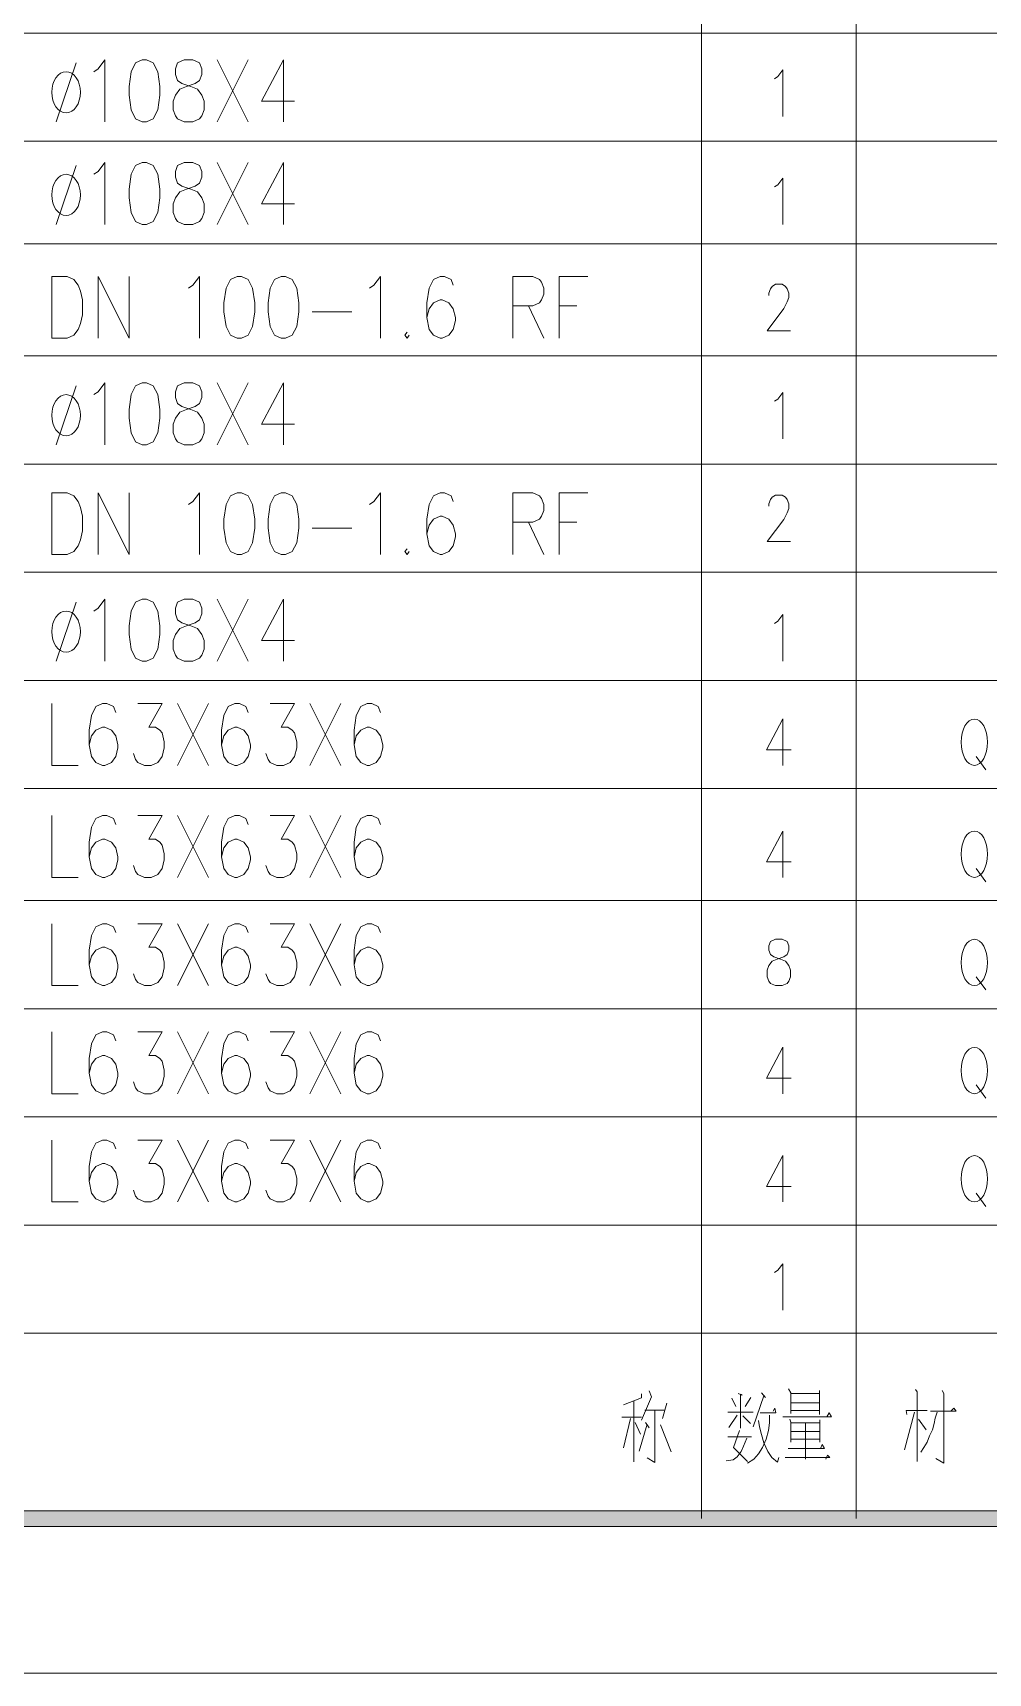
# Model space of a CAD drawing. Header units: millimetres. Extents: x 0 to 829, y 0 to 586.
# Drawn here: x 648.4 to 709.4, y 0 to 104.7 of the extents above; entities that cross this region are included whole.
import ezdxf

# ---------------------------------------------------------------- set-up
doc = ezdxf.new("R2010")
doc.units = ezdxf.units.MM

msp = doc.modelspace()

# ---------------------------------------------------------------- hatches: boundary and pattern name
h = msp.add_hatch(color=0)
h.dxf.hatch_style = 2
h.paths.add_polyline_path([(24.154694, 9.36625), (25.142472, 10.3505), (818.80075, 10.3505), (819.788528, 9.36625)])

# ---------------------------------------------------------------- linework, layer by layer
at = {"color": 0, "lineweight": 0}
for points in [[(0, 0), (0, 585.632278), (829.154778, 585.632278), (829.154778, 0)], [(655.379972, 102.929972), (654.956639, 102.743), (654.674417, 102.178556), (654.536833, 101.240167), (654.536833, 100.67925), (654.674417, 99.737333), (654.956639, 99.176417), (655.379972, 98.985917), (655.662194, 98.985917), (656.085528, 99.176417), (656.36775, 99.737333), (656.505333, 100.67925), (656.505333, 101.240167), (656.36775, 102.178556), (656.085528, 102.743), (655.662194, 102.929972)], [(658.057556, 102.929972), (657.634222, 102.743), (657.493111, 102.369056), (657.493111, 101.991583), (657.634222, 101.617639), (657.916444, 101.427139), (658.477361, 101.240167), (658.900694, 101.053194), (659.182917, 100.67925), (659.324028, 100.301778), (659.324028, 99.737333), (659.182917, 99.363389), (659.041806, 99.176417), (658.618472, 98.985917), (658.057556, 98.985917), (657.634222, 99.176417), (657.493111, 99.363389), (657.352, 99.737333), (657.352, 100.301778), (657.493111, 100.67925), (657.775333, 101.053194), (658.198667, 101.240167), (658.759583, 101.427139), (659.041806, 101.617639), (659.182917, 101.991583), (659.182917, 102.369056), (659.041806, 102.743), (658.618472, 102.929972)], [(655.379972, 96.382417), (654.956639, 96.195444), (654.674417, 95.631), (654.536833, 94.692611), (654.536833, 94.128167), (654.674417, 93.189778), (654.956639, 92.625333), (655.379972, 92.438361), (655.662194, 92.438361), (656.085528, 92.625333), (656.36775, 93.189778), (656.505333, 94.128167), (656.505333, 94.692611), (656.36775, 95.631), (656.085528, 96.195444), (655.662194, 96.382417)], [(658.057556, 96.382417), (657.634222, 96.195444), (657.493111, 95.817972), (657.493111, 95.444028), (657.634222, 95.066556), (657.916444, 94.879583), (658.477361, 94.692611), (658.900694, 94.505639), (659.182917, 94.128167), (659.324028, 93.754222), (659.324028, 93.189778), (659.182917, 92.815833), (659.041806, 92.625333), (658.618472, 92.438361), (658.057556, 92.438361), (657.634222, 92.625333), (657.493111, 92.815833), (657.352, 93.189778), (657.352, 93.754222), (657.493111, 94.128167), (657.775333, 94.505639), (658.198667, 94.692611), (658.759583, 94.879583), (659.041806, 95.066556), (659.182917, 95.444028), (659.182917, 95.817972), (659.041806, 96.195444), (658.618472, 96.382417)], [(649.605, 85.174667), (649.605, 89.115194), (650.592778, 89.115194), (651.012583, 88.928222), (651.294806, 88.554278), (651.435917, 88.176806), (651.577028, 87.615889), (651.577028, 86.673972), (651.435917, 86.113056), (651.294806, 85.735583), (651.012583, 85.361639), (650.592778, 85.174667)], [(661.437167, 89.115194), (661.013833, 88.928222), (660.731611, 88.363778), (660.5905, 87.425389), (660.5905, 86.864472), (660.731611, 85.922556), (661.013833, 85.361639), (661.437167, 85.174667), (661.719389, 85.174667), (662.139194, 85.361639), (662.421417, 85.922556), (662.562528, 86.864472), (662.562528, 87.425389), (662.421417, 88.363778), (662.139194, 88.928222), (661.719389, 89.115194)], [(664.252333, 89.115194), (663.832528, 88.928222), (663.550306, 88.363778), (663.409194, 87.425389), (663.409194, 86.864472), (663.550306, 85.922556), (663.832528, 85.361639), (664.252333, 85.174667), (664.534556, 85.174667), (664.957889, 85.361639), (665.240111, 85.922556), (665.381222, 86.864472), (665.381222, 87.425389), (665.240111, 88.363778), (664.957889, 88.928222), (664.534556, 89.115194)], [(655.379972, 82.324222), (654.956639, 82.13725), (654.674417, 81.572806), (654.536833, 80.634417), (654.536833, 80.069972), (654.674417, 79.131583), (654.956639, 78.567139), (655.379972, 78.380167), (655.662194, 78.380167), (656.085528, 78.567139), (656.36775, 79.131583), (656.505333, 80.069972), (656.505333, 80.634417), (656.36775, 81.572806), (656.085528, 82.13725), (655.662194, 82.324222)], [(658.057556, 82.324222), (657.634222, 82.13725), (657.493111, 81.759778), (657.493111, 81.385833), (657.634222, 81.008361), (657.916444, 80.821389), (658.477361, 80.634417), (658.900694, 80.447444), (659.182917, 80.069972), (659.324028, 79.696028), (659.324028, 79.131583), (659.182917, 78.754111), (659.041806, 78.567139), (658.618472, 78.380167), (658.057556, 78.380167), (657.634222, 78.567139), (657.493111, 78.754111), (657.352, 79.131583), (657.352, 79.696028), (657.493111, 80.069972), (657.775333, 80.447444), (658.198667, 80.634417), (658.759583, 80.821389), (659.041806, 81.008361), (659.182917, 81.385833), (659.182917, 81.759778), (659.041806, 82.13725), (658.618472, 82.324222)], [(649.605, 71.370472), (649.605, 75.314528), (650.592778, 75.314528), (651.012583, 75.127556), (651.294806, 74.750083), (651.435917, 74.376139), (651.577028, 73.811694), (651.577028, 72.873306), (651.435917, 72.308861), (651.294806, 71.934917), (651.012583, 71.557444), (650.592778, 71.370472)], [(661.437167, 75.314528), (661.013833, 75.127556), (660.731611, 74.563111), (660.5905, 73.624722), (660.5905, 73.060278), (660.731611, 72.121889), (661.013833, 71.557444), (661.437167, 71.370472), (661.719389, 71.370472), (662.139194, 71.557444), (662.421417, 72.121889), (662.562528, 73.060278), (662.562528, 73.624722), (662.421417, 74.563111), (662.139194, 75.127556), (661.719389, 75.314528)], [(664.252333, 75.314528), (663.832528, 75.127556), (663.550306, 74.563111), (663.409194, 73.624722), (663.409194, 73.060278), (663.550306, 72.121889), (663.832528, 71.557444), (664.252333, 71.370472), (664.534556, 71.370472), (664.957889, 71.557444), (665.240111, 72.121889), (665.381222, 73.060278), (665.381222, 73.624722), (665.240111, 74.563111), (664.957889, 75.127556), (664.534556, 75.314528)], [(655.379972, 68.520028), (654.956639, 68.333056), (654.674417, 67.768611), (654.536833, 66.830222), (654.536833, 66.265778), (654.674417, 65.327389), (654.956639, 64.766472), (655.379972, 64.575972), (655.662194, 64.575972), (656.085528, 64.766472), (656.36775, 65.327389), (656.505333, 66.265778), (656.505333, 66.830222), (656.36775, 67.768611), (656.085528, 68.333056), (655.662194, 68.520028)], [(658.057556, 68.520028), (657.634222, 68.333056), (657.493111, 67.959111), (657.493111, 67.581639), (657.634222, 67.207694), (657.916444, 67.017194), (658.477361, 66.830222), (658.900694, 66.64325), (659.182917, 66.265778), (659.324028, 65.891833), (659.324028, 65.327389), (659.182917, 64.953444), (659.041806, 64.766472), (658.618472, 64.575972), (658.057556, 64.575972), (657.634222, 64.766472), (657.493111, 64.953444), (657.352, 65.327389), (657.352, 65.891833), (657.493111, 66.265778), (657.775333, 66.64325), (658.198667, 66.830222), (658.759583, 67.017194), (659.041806, 67.207694), (659.182917, 67.581639), (659.182917, 67.959111), (659.041806, 68.333056), (658.618472, 68.520028)], [(695.80125, 46.83125), (695.487278, 46.690139), (695.381444, 46.407917), (695.381444, 46.125694), (695.487278, 45.843472), (695.695417, 45.702361), (696.11875, 45.564778), (696.43625, 45.423667), (696.647917, 45.141444), (696.75375, 44.859222), (696.75375, 44.435889), (696.647917, 44.153667), (696.542083, 44.012556), (696.224583, 43.871444), (695.80125, 43.871444), (695.487278, 44.012556), (695.381444, 44.153667), (695.275611, 44.435889), (695.275611, 44.859222), (695.381444, 45.141444), (695.593111, 45.423667), (695.907083, 45.564778), (696.330417, 45.702361), (696.542083, 45.843472), (696.647917, 46.125694), (696.647917, 46.407917), (696.542083, 46.690139), (696.224583, 46.83125)], [(24.154694, 9.36625), (25.142472, 10.3505), (818.80075, 10.3505), (819.788528, 9.36625)]]:
    msp.add_lwpolyline(points, close=True, dxfattribs=at)
for points in [[(691.084611, 9.860139), (691.084611, 166.78275)], [(700.94475, 9.860139), (700.94475, 166.78275)], [(592.493806, 104.644472), (769.958667, 104.644472)], [(651.153694, 102.743), (649.887222, 98.985917)], [(652.282583, 102.178556), (652.564806, 102.369056), (652.984611, 102.929972), (652.984611, 98.985917)], [(660.170694, 98.985917), (662.139194, 102.929972)], [(660.170694, 102.929972), (662.139194, 98.985917)], [(664.393444, 102.929972), (662.985861, 100.301778), (665.099, 100.301778)], [(664.393444, 102.929972), (664.393444, 98.985917)], [(695.748333, 101.723472), (695.96, 101.864583), (696.2775, 102.287917), (696.2775, 99.328111)], [(592.493806, 97.740611), (769.958667, 97.740611)], [(652.282583, 95.631), (652.564806, 95.817972), (652.984611, 96.382417), (652.984611, 92.438361)], [(660.170694, 92.438361), (662.139194, 96.382417)], [(660.170694, 96.382417), (662.139194, 92.438361)], [(664.393444, 96.382417), (662.985861, 93.754222), (665.099, 93.754222)], [(664.393444, 96.382417), (664.393444, 92.438361)], [(651.153694, 96.195444), (649.887222, 92.438361)], [(695.748333, 94.823139), (695.96, 94.960722), (696.2775, 95.384056), (696.2775, 92.427778)], [(592.493806, 91.193056), (769.958667, 91.193056)], [(652.564806, 85.174667), (652.564806, 89.115194), (654.536833, 85.174667), (654.536833, 89.115194)], [(658.33625, 88.363778), (658.618472, 88.554278), (659.041806, 89.115194), (659.041806, 85.174667)], [(669.886194, 88.363778), (670.168417, 88.554278), (670.59175, 89.115194), (670.59175, 85.174667)], [(675.237833, 88.554278), (675.10025, 88.928222), (674.676917, 89.115194), (674.394694, 89.115194), (673.971361, 88.928222), (673.689139, 88.363778), (673.548028, 87.425389), (673.548028, 86.487), (673.689139, 85.735583), (673.971361, 85.361639), (674.394694, 85.174667), (674.535806, 85.174667), (674.959139, 85.361639), (675.237833, 85.735583), (675.378944, 86.300028), (675.378944, 86.487), (675.237833, 87.051444), (674.959139, 87.425389), (674.535806, 87.615889), (674.394694, 87.615889), (673.971361, 87.425389), (673.689139, 87.051444), (673.548028, 86.487)], [(679.040778, 85.174667), (679.040778, 89.115194), (680.310778, 89.115194), (680.730583, 88.928222), (680.871694, 88.74125), (681.012806, 88.363778), (681.012806, 87.989833), (680.871694, 87.615889), (680.730583, 87.425389), (680.310778, 87.238417), (679.040778, 87.238417)], [(682.000583, 85.174667), (682.000583, 89.115194), (683.8315, 89.115194)], [(695.381444, 87.908694), (695.381444, 88.049806), (695.487278, 88.332028), (695.593111, 88.473139), (695.80125, 88.61425), (696.224583, 88.61425), (696.43625, 88.473139), (696.542083, 88.332028), (696.647917, 88.049806), (696.647917, 87.767583), (696.542083, 87.485361), (696.330417, 87.062028), (695.275611, 85.654444), (696.75375, 85.654444)], [(680.028556, 87.238417), (681.012806, 85.174667)], [(682.000583, 87.238417), (683.125944, 87.238417)], [(666.224361, 86.864472), (668.760833, 86.864472)], [(672.281556, 85.548611), (672.140444, 85.361639), (672.281556, 85.174667), (672.422667, 85.361639)], [(592.493806, 84.045778), (769.958667, 84.045778)], [(651.153694, 82.13725), (649.887222, 78.380167)], [(652.282583, 81.572806), (652.564806, 81.759778), (652.984611, 82.324222), (652.984611, 78.380167)], [(660.170694, 78.380167), (662.139194, 82.324222)], [(660.170694, 82.324222), (662.139194, 78.380167)], [(664.393444, 82.324222), (662.985861, 79.696028), (665.099, 79.696028)], [(664.393444, 82.324222), (664.393444, 78.380167)], [(695.748333, 81.149472), (695.96, 81.290583), (696.2775, 81.710389), (696.2775, 78.754111)], [(592.493806, 77.145444), (769.958667, 77.145444)], [(652.564806, 71.370472), (652.564806, 75.314528), (654.536833, 71.370472), (654.536833, 75.314528)], [(658.33625, 74.563111), (658.618472, 74.750083), (659.041806, 75.314528), (659.041806, 71.370472)], [(669.886194, 74.563111), (670.168417, 74.750083), (670.59175, 75.314528), (670.59175, 71.370472)], [(675.237833, 74.750083), (675.10025, 75.127556), (674.676917, 75.314528), (674.394694, 75.314528), (673.971361, 75.127556), (673.689139, 74.563111), (673.548028, 73.624722), (673.548028, 72.686333), (673.689139, 71.934917), (673.971361, 71.557444), (674.394694, 71.370472), (674.535806, 71.370472), (674.959139, 71.557444), (675.237833, 71.934917), (675.378944, 72.495833), (675.378944, 72.686333), (675.237833, 73.24725), (674.959139, 73.624722), (674.535806, 73.811694), (674.394694, 73.811694), (673.971361, 73.624722), (673.689139, 73.24725), (673.548028, 72.686333)], [(679.040778, 71.370472), (679.040778, 75.314528), (680.310778, 75.314528), (680.730583, 75.127556), (680.871694, 74.937056), (681.012806, 74.563111), (681.012806, 74.185639), (680.871694, 73.811694), (680.730583, 73.624722), (680.310778, 73.434222), (679.040778, 73.434222)], [(682.000583, 71.370472), (682.000583, 75.314528), (683.8315, 75.314528)], [(695.381444, 74.457278), (695.381444, 74.598389), (695.487278, 74.880611), (695.593111, 75.021722), (695.80125, 75.162833), (696.224583, 75.162833), (696.43625, 75.021722), (696.542083, 74.880611), (696.647917, 74.598389), (696.647917, 74.316167), (696.542083, 74.037472), (696.330417, 73.614139), (695.275611, 72.206556), (696.75375, 72.206556)], [(680.028556, 73.434222), (681.012806, 71.370472)], [(682.000583, 73.434222), (683.125944, 73.434222)], [(666.224361, 73.060278), (668.760833, 73.060278)], [(672.281556, 71.744417), (672.140444, 71.557444), (672.281556, 71.370472), (672.422667, 71.557444)], [(592.493806, 70.245111), (769.958667, 70.245111)], [(651.153694, 68.333056), (649.887222, 64.575972)], [(652.282583, 67.768611), (652.564806, 67.959111), (652.984611, 68.520028), (652.984611, 64.575972)], [(660.170694, 64.575972), (662.139194, 68.520028)], [(660.170694, 68.520028), (662.139194, 64.575972)], [(664.393444, 68.520028), (662.985861, 65.891833), (665.099, 65.891833)], [(664.393444, 68.520028), (664.393444, 64.575972)], [(695.748333, 66.971333), (695.96, 67.112444), (696.2775, 67.535778), (696.2775, 64.575972)], [(592.493806, 63.34125), (769.958667, 63.34125)], [(649.605, 61.863111), (649.605, 57.919056), (651.294806, 57.919056)], [(653.690167, 61.302194), (653.549056, 61.676139), (653.125722, 61.863111), (652.8435, 61.863111), (652.423694, 61.676139), (652.141472, 61.111694), (652.000361, 60.173306), (652.000361, 59.234917), (652.141472, 58.4835), (652.423694, 58.109556), (652.8435, 57.919056), (652.984611, 57.919056), (653.407944, 58.109556), (653.690167, 58.4835), (653.831278, 59.047944), (653.831278, 59.234917), (653.690167, 59.799361), (653.407944, 60.173306), (652.984611, 60.360278), (652.8435, 60.360278), (652.423694, 60.173306), (652.141472, 59.799361), (652.000361, 59.234917)], [(655.09775, 61.863111), (656.646444, 61.863111), (655.803306, 60.360278), (656.226639, 60.360278), (656.505333, 60.173306), (656.646444, 59.986333), (656.787556, 59.421889), (656.787556, 59.047944), (656.646444, 58.4835), (656.36775, 58.109556), (655.944417, 57.919056), (655.521083, 57.919056), (655.09775, 58.109556), (654.956639, 58.296528), (654.815528, 58.670472)], [(657.634222, 57.919056), (659.60625, 61.863111)], [(657.634222, 61.863111), (659.60625, 57.919056)], [(662.139194, 61.302194), (662.001611, 61.676139), (661.578278, 61.863111), (661.296056, 61.863111), (660.872722, 61.676139), (660.5905, 61.111694), (660.449389, 60.173306), (660.449389, 59.234917), (660.5905, 58.4835), (660.872722, 58.109556), (661.296056, 57.919056), (661.437167, 57.919056), (661.8605, 58.109556), (662.139194, 58.4835), (662.280306, 59.047944), (662.280306, 59.234917), (662.139194, 59.799361), (661.8605, 60.173306), (661.437167, 60.360278), (661.296056, 60.360278), (660.872722, 60.173306), (660.5905, 59.799361), (660.449389, 59.234917)], [(663.550306, 61.863111), (665.099, 61.863111), (664.252333, 60.360278), (664.675667, 60.360278), (664.957889, 60.173306), (665.099, 59.986333), (665.240111, 59.421889), (665.240111, 59.047944), (665.099, 58.4835), (664.816778, 58.109556), (664.393444, 57.919056), (663.970111, 57.919056), (663.550306, 58.109556), (663.409194, 58.296528), (663.268083, 58.670472)], [(666.08325, 57.919056), (668.055278, 61.863111)], [(666.08325, 61.863111), (668.055278, 57.919056)], [(670.59175, 61.302194), (670.450639, 61.676139), (670.027306, 61.863111), (669.745083, 61.863111), (669.325278, 61.676139), (669.043056, 61.111694), (668.901944, 60.173306), (668.901944, 59.234917), (669.043056, 58.4835), (669.325278, 58.109556), (669.745083, 57.919056), (669.886194, 57.919056), (670.309528, 58.109556), (670.59175, 58.4835), (670.732861, 59.047944), (670.732861, 59.234917), (670.59175, 59.799361), (670.309528, 60.173306), (669.886194, 60.360278), (669.745083, 60.360278), (669.325278, 60.173306), (669.043056, 59.799361), (668.901944, 59.234917)], [(696.2775, 60.878861), (695.222694, 58.906833), (696.806667, 58.906833)], [(696.2775, 60.878861), (696.2775, 57.919056)], [(708.603556, 58.4835), (709.235028, 57.636833)], [(592.493806, 56.440917), (769.958667, 56.440917)], [(649.605, 54.719361), (649.605, 50.775306), (651.294806, 50.775306)], [(653.690167, 54.154917), (653.549056, 54.528861), (653.125722, 54.719361), (652.8435, 54.719361), (652.423694, 54.528861), (652.141472, 53.967944), (652.000361, 53.029556), (652.000361, 52.087639), (652.141472, 51.336222), (652.423694, 50.962278), (652.8435, 50.775306), (652.984611, 50.775306), (653.407944, 50.962278), (653.690167, 51.336222), (653.831278, 51.900667), (653.831278, 52.087639), (653.690167, 52.652083), (653.407944, 53.029556), (652.984611, 53.216528), (652.8435, 53.216528), (652.423694, 53.029556), (652.141472, 52.652083), (652.000361, 52.087639)], [(655.09775, 54.719361), (656.646444, 54.719361), (655.803306, 53.216528), (656.226639, 53.216528), (656.505333, 53.029556), (656.646444, 52.839056), (656.787556, 52.278139), (656.787556, 51.900667), (656.646444, 51.336222), (656.36775, 50.962278), (655.944417, 50.775306), (655.521083, 50.775306), (655.09775, 50.962278), (654.956639, 51.14925), (654.815528, 51.526722)], [(657.634222, 50.775306), (659.60625, 54.719361)], [(657.634222, 54.719361), (659.60625, 50.775306)], [(662.139194, 54.154917), (662.001611, 54.528861), (661.578278, 54.719361), (661.296056, 54.719361), (660.872722, 54.528861), (660.5905, 53.967944), (660.449389, 53.029556), (660.449389, 52.087639), (660.5905, 51.336222), (660.872722, 50.962278), (661.296056, 50.775306), (661.437167, 50.775306), (661.8605, 50.962278), (662.139194, 51.336222), (662.280306, 51.900667), (662.280306, 52.087639), (662.139194, 52.652083), (661.8605, 53.029556), (661.437167, 53.216528), (661.296056, 53.216528), (660.872722, 53.029556), (660.5905, 52.652083), (660.449389, 52.087639)], [(663.550306, 54.719361), (665.099, 54.719361), (664.252333, 53.216528), (664.675667, 53.216528), (664.957889, 53.029556), (665.099, 52.839056), (665.240111, 52.278139), (665.240111, 51.900667), (665.099, 51.336222), (664.816778, 50.962278), (664.393444, 50.775306), (663.970111, 50.775306), (663.550306, 50.962278), (663.409194, 51.14925), (663.268083, 51.526722)], [(666.08325, 50.775306), (668.055278, 54.719361)], [(666.08325, 54.719361), (668.055278, 50.775306)], [(670.59175, 54.154917), (670.450639, 54.528861), (670.027306, 54.719361), (669.745083, 54.719361), (669.325278, 54.528861), (669.043056, 53.967944), (668.901944, 53.029556), (668.901944, 52.087639), (669.043056, 51.336222), (669.325278, 50.962278), (669.745083, 50.775306), (669.886194, 50.775306), (670.309528, 50.962278), (670.59175, 51.336222), (670.732861, 51.900667), (670.732861, 52.087639), (670.59175, 52.652083), (670.309528, 53.029556), (669.886194, 53.216528), (669.745083, 53.216528), (669.325278, 53.029556), (669.043056, 52.652083), (668.901944, 52.087639)], [(696.2775, 53.731583), (695.222694, 51.759556), (696.806667, 51.759556)], [(696.2775, 53.731583), (696.2775, 50.775306)], [(708.603556, 51.336222), (709.235028, 50.489556)], [(592.493806, 49.297167), (769.958667, 49.297167)], [(649.605, 47.8155), (649.605, 43.871444), (651.294806, 43.871444)], [(653.690167, 47.254583), (653.549056, 47.628528), (653.125722, 47.8155), (652.8435, 47.8155), (652.423694, 47.628528), (652.141472, 47.064083), (652.000361, 46.125694), (652.000361, 45.187306), (652.141472, 44.435889), (652.423694, 44.061944), (652.8435, 43.871444), (652.984611, 43.871444), (653.407944, 44.061944), (653.690167, 44.435889), (653.831278, 45.000333), (653.831278, 45.187306), (653.690167, 45.75175), (653.407944, 46.125694), (652.984611, 46.312667), (652.8435, 46.312667), (652.423694, 46.125694), (652.141472, 45.75175), (652.000361, 45.187306)], [(655.09775, 47.8155), (656.646444, 47.8155), (655.803306, 46.312667), (656.226639, 46.312667), (656.505333, 46.125694), (656.646444, 45.938722), (656.787556, 45.374278), (656.787556, 45.000333), (656.646444, 44.435889), (656.36775, 44.061944), (655.944417, 43.871444), (655.521083, 43.871444), (655.09775, 44.061944), (654.956639, 44.248917), (654.815528, 44.622861)], [(657.634222, 43.871444), (659.60625, 47.8155)], [(657.634222, 47.8155), (659.60625, 43.871444)], [(662.139194, 47.254583), (662.001611, 47.628528), (661.578278, 47.8155), (661.296056, 47.8155), (660.872722, 47.628528), (660.5905, 47.064083), (660.449389, 46.125694), (660.449389, 45.187306), (660.5905, 44.435889), (660.872722, 44.061944), (661.296056, 43.871444), (661.437167, 43.871444), (661.8605, 44.061944), (662.139194, 44.435889), (662.280306, 45.000333), (662.280306, 45.187306), (662.139194, 45.75175), (661.8605, 46.125694), (661.437167, 46.312667), (661.296056, 46.312667), (660.872722, 46.125694), (660.5905, 45.75175), (660.449389, 45.187306)], [(663.550306, 47.8155), (665.099, 47.8155), (664.252333, 46.312667), (664.675667, 46.312667), (664.957889, 46.125694), (665.099, 45.938722), (665.240111, 45.374278), (665.240111, 45.000333), (665.099, 44.435889), (664.816778, 44.061944), (664.393444, 43.871444), (663.970111, 43.871444), (663.550306, 44.061944), (663.409194, 44.248917), (663.268083, 44.622861)], [(666.08325, 43.871444), (668.055278, 47.8155)], [(666.08325, 47.8155), (668.055278, 43.871444)], [(670.59175, 47.254583), (670.450639, 47.628528), (670.027306, 47.8155), (669.745083, 47.8155), (669.325278, 47.628528), (669.043056, 47.064083), (668.901944, 46.125694), (668.901944, 45.187306), (669.043056, 44.435889), (669.325278, 44.061944), (669.745083, 43.871444), (669.886194, 43.871444), (670.309528, 44.061944), (670.59175, 44.435889), (670.732861, 45.000333), (670.732861, 45.187306), (670.59175, 45.75175), (670.309528, 46.125694), (669.886194, 46.312667), (669.745083, 46.312667), (669.325278, 46.125694), (669.043056, 45.75175), (668.901944, 45.187306)], [(708.603556, 44.435889), (709.235028, 43.589222)], [(592.493806, 42.393306), (769.958667, 42.393306)], [(649.605, 40.915167), (649.605, 36.971111), (651.294806, 36.971111)], [(653.690167, 40.350722), (653.549056, 40.728194), (653.125722, 40.915167), (652.8435, 40.915167), (652.423694, 40.728194), (652.141472, 40.16375), (652.000361, 39.225361), (652.000361, 38.286972), (652.141472, 37.535556), (652.423694, 37.158083), (652.8435, 36.971111), (652.984611, 36.971111), (653.407944, 37.158083), (653.690167, 37.535556), (653.831278, 38.1), (653.831278, 38.286972), (653.690167, 38.847889), (653.407944, 39.225361), (652.984611, 39.412333), (652.8435, 39.412333), (652.423694, 39.225361), (652.141472, 38.847889), (652.000361, 38.286972)], [(655.09775, 40.915167), (656.646444, 40.915167), (655.803306, 39.412333), (656.226639, 39.412333), (656.505333, 39.225361), (656.646444, 39.038389), (656.787556, 38.473944), (656.787556, 38.1), (656.646444, 37.535556), (656.36775, 37.158083), (655.944417, 36.971111), (655.521083, 36.971111), (655.09775, 37.158083), (654.956639, 37.348583), (654.815528, 37.722528)], [(657.634222, 36.971111), (659.60625, 40.915167)], [(657.634222, 40.915167), (659.60625, 36.971111)], [(662.139194, 40.350722), (662.001611, 40.728194), (661.578278, 40.915167), (661.296056, 40.915167), (660.872722, 40.728194), (660.5905, 40.16375), (660.449389, 39.225361), (660.449389, 38.286972), (660.5905, 37.535556), (660.872722, 37.158083), (661.296056, 36.971111), (661.437167, 36.971111), (661.8605, 37.158083), (662.139194, 37.535556), (662.280306, 38.1), (662.280306, 38.286972), (662.139194, 38.847889), (661.8605, 39.225361), (661.437167, 39.412333), (661.296056, 39.412333), (660.872722, 39.225361), (660.5905, 38.847889), (660.449389, 38.286972)], [(663.550306, 40.915167), (665.099, 40.915167), (664.252333, 39.412333), (664.675667, 39.412333), (664.957889, 39.225361), (665.099, 39.038389), (665.240111, 38.473944), (665.240111, 38.1), (665.099, 37.535556), (664.816778, 37.158083), (664.393444, 36.971111), (663.970111, 36.971111), (663.550306, 37.158083), (663.409194, 37.348583), (663.268083, 37.722528)], [(666.08325, 36.971111), (668.055278, 40.915167)], [(666.08325, 40.915167), (668.055278, 36.971111)], [(670.59175, 40.350722), (670.450639, 40.728194), (670.027306, 40.915167), (669.745083, 40.915167), (669.325278, 40.728194), (669.043056, 40.16375), (668.901944, 39.225361), (668.901944, 38.286972), (669.043056, 37.535556), (669.325278, 37.158083), (669.745083, 36.971111), (669.886194, 36.971111), (670.309528, 37.158083), (670.59175, 37.535556), (670.732861, 38.1), (670.732861, 38.286972), (670.59175, 38.847889), (670.309528, 39.225361), (669.886194, 39.412333), (669.745083, 39.412333), (669.325278, 39.225361), (669.043056, 38.847889), (668.901944, 38.286972)], [(696.2775, 39.930917), (695.222694, 37.958889), (696.806667, 37.958889)], [(696.2775, 39.930917), (696.2775, 36.971111)], [(708.603556, 37.532028), (709.235028, 36.688889)], [(592.493806, 35.492972), (769.958667, 35.492972)], [(649.605, 34.014833), (649.605, 30.070778), (651.294806, 30.070778)], [(653.690167, 33.450389), (653.549056, 33.824333), (653.125722, 34.014833), (652.8435, 34.014833), (652.423694, 33.824333), (652.141472, 33.263417), (652.000361, 32.325028), (652.000361, 31.383111), (652.141472, 30.635222), (652.423694, 30.25775), (652.8435, 30.070778), (652.984611, 30.070778), (653.407944, 30.25775), (653.690167, 30.635222), (653.831278, 31.196139), (653.831278, 31.383111), (653.690167, 31.947556), (653.407944, 32.325028), (652.984611, 32.512), (652.8435, 32.512), (652.423694, 32.325028), (652.141472, 31.947556), (652.000361, 31.383111)], [(655.09775, 34.014833), (656.646444, 34.014833), (655.803306, 32.512), (656.226639, 32.512), (656.505333, 32.325028), (656.646444, 32.134528), (656.787556, 31.573611), (656.787556, 31.196139), (656.646444, 30.635222), (656.36775, 30.25775), (655.944417, 30.070778), (655.521083, 30.070778), (655.09775, 30.25775), (654.956639, 30.444722), (654.815528, 30.822194)], [(657.634222, 30.070778), (659.60625, 34.014833)], [(657.634222, 34.014833), (659.60625, 30.070778)], [(662.139194, 33.450389), (662.001611, 33.824333), (661.578278, 34.014833), (661.296056, 34.014833), (660.872722, 33.824333), (660.5905, 33.263417), (660.449389, 32.325028), (660.449389, 31.383111), (660.5905, 30.635222), (660.872722, 30.25775), (661.296056, 30.070778), (661.437167, 30.070778), (661.8605, 30.25775), (662.139194, 30.635222), (662.280306, 31.196139), (662.280306, 31.383111), (662.139194, 31.947556), (661.8605, 32.325028), (661.437167, 32.512), (661.296056, 32.512), (660.872722, 32.325028), (660.5905, 31.947556), (660.449389, 31.383111)], [(663.550306, 34.014833), (665.099, 34.014833), (664.252333, 32.512), (664.675667, 32.512), (664.957889, 32.325028), (665.099, 32.134528), (665.240111, 31.573611), (665.240111, 31.196139), (665.099, 30.635222), (664.816778, 30.25775), (664.393444, 30.070778), (663.970111, 30.070778), (663.550306, 30.25775), (663.409194, 30.444722), (663.268083, 30.822194)], [(666.08325, 30.070778), (668.055278, 34.014833)], [(666.08325, 34.014833), (668.055278, 30.070778)], [(670.59175, 33.450389), (670.450639, 33.824333), (670.027306, 34.014833), (669.745083, 34.014833), (669.325278, 33.824333), (669.043056, 33.263417), (668.901944, 32.325028), (668.901944, 31.383111), (669.043056, 30.635222), (669.325278, 30.25775), (669.745083, 30.070778), (669.886194, 30.070778), (670.309528, 30.25775), (670.59175, 30.635222), (670.732861, 31.196139), (670.732861, 31.383111), (670.59175, 31.947556), (670.309528, 32.325028), (669.886194, 32.512), (669.745083, 32.512), (669.325278, 32.325028), (669.043056, 31.947556), (668.901944, 31.383111)], [(696.2775, 33.027056), (695.222694, 31.055028), (696.806667, 31.055028)], [(696.2775, 33.027056), (696.2775, 30.070778)], [(708.603556, 30.631694), (709.235028, 29.785028)], [(592.493806, 28.592639), (769.958667, 28.592639)], [(695.748333, 25.562278), (695.96, 25.703389), (696.2775, 26.126722), (696.2775, 23.170444)], [(592.493806, 21.688778), (769.958667, 21.688778)], [(592.493806, 21.688778), (769.958667, 21.688778)], [(687.249917, 17.818806), (687.249917, 17.575389), (686.103389, 17.130889)], [(687.729694, 18.016361), (687.877861, 17.624778), (687.249917, 16.143111)], [(693.427056, 17.8435), (693.684583, 17.744722), (693.575222, 17.794111), (693.575222, 15.628056), (693.575222, 16.661694), (692.760306, 16.661694), (694.386611, 16.661694)], [(694.905194, 17.892889), (695.162722, 17.600083), (695.053361, 17.695333), (694.386611, 15.726833)], [(696.640861, 18.139833), (696.789028, 17.892889), (696.789028, 16.562917), (696.789028, 16.760472), (698.602306, 16.760472), (698.602306, 16.513528), (698.602306, 18.041056), (698.602306, 17.8435), (696.789028, 17.8435), (698.602306, 17.8435), (698.602306, 17.254361), (696.789028, 17.254361)], [(704.744167, 18.090444), (704.857056, 17.942278), (704.857056, 13.507861)], [(706.444556, 18.041056), (706.557444, 17.8435), (706.557444, 13.409083), (706.038861, 13.705417)], [(686.770139, 17.377833), (686.770139, 13.483167)], [(687.472167, 16.785167), (688.763333, 16.785167)], [(688.100111, 16.785167), (688.100111, 13.433778), (687.620333, 13.730111)], [(688.876222, 17.229667), (688.579889, 16.241889)], [(693.017833, 17.550694), (693.278889, 17.007417)], [(694.238444, 17.600083), (693.868028, 17.007417)], [(694.831111, 16.612306), (695.829472, 16.612306), (695.755389, 16.908639), (695.646028, 16.711083)], [(704.190306, 16.513528), (704.1515, 16.760472), (705.485, 16.760472)], [(705.70725, 16.711083), (707.333556, 16.711083), (707.185389, 16.908639), (706.998417, 16.711083)], [(685.9905, 16.340667), (687.249917, 16.340667)], [(686.547889, 16.241889), (686.103389, 14.368639)], [(686.840694, 15.994944), (687.175833, 15.257639)], [(687.620333, 15.896167), (687.10175, 14.171083)], [(687.507444, 15.994944), (687.729694, 15.65275)], [(688.470528, 15.846778), (689.13375, 14.121694)], [(693.352972, 16.464139), (692.834389, 15.677444)], [(693.723389, 16.41475), (694.203167, 15.920861)], [(695.423778, 16.464139), (695.423778, 15.97025), (695.349694, 15.479889), (695.201528, 14.936611), (694.979278, 14.393333), (694.718222, 13.998222), (694.425417, 13.656028), (694.016194, 13.409083)], [(694.718222, 16.118417), (694.792306, 15.726833), (694.905194, 15.232944), (695.053361, 14.689667), (695.310889, 14.146389), (695.571944, 13.754806), (695.938833, 13.458472), (696.012917, 13.754806)], [(696.273972, 16.365361), (699.378417, 16.365361), (699.23025, 16.612306), (699.082083, 16.365361)], [(696.714944, 16.217194), (696.789028, 16.019639), (696.789028, 14.739056), (696.789028, 14.936611), (698.637583, 14.936611), (698.637583, 14.739056), (698.637583, 16.167806), (698.637583, 15.97025), (696.789028, 15.97025), (696.789028, 15.4305), (698.637583, 15.4305), (697.713306, 15.4305), (697.713306, 15.97025), (697.713306, 13.656028), (697.713306, 14.343944), (696.605583, 14.343944), (698.933917, 14.343944), (698.78575, 14.590889), (698.676389, 14.343944)], [(704.670083, 16.661694), (704.042139, 14.245167)], [(704.931139, 16.217194), (705.410917, 15.529278)], [(706.112944, 16.661694), (706.000056, 16.266583), (705.925972, 15.920861), (705.816611, 15.529278), (705.633167, 15.134167), (705.485, 14.739056), (705.26275, 14.393333), (705.075778, 14.097)], [(693.980917, 14.986), (693.758667, 14.492111), (693.6105, 14.146389), (693.352972, 13.804194), (693.091917, 13.606639), (692.650944, 13.55725)], [(692.760306, 15.084778), (694.27725, 15.084778)], [(693.501139, 15.479889), (693.130722, 14.393333), (694.016194, 13.507861)], [(696.422139, 13.754806), (699.269056, 13.754806), (699.120889, 13.902972), (699.008, 13.656028)]]:
    msp.add_lwpolyline(points, dxfattribs=at)
for centre, major_axis, ratio in [((650.520458, 100.864458), (0, 1.314097), 0.696644), ((650.520458, 94.316903), (0, 1.314097), 0.696644), ((650.520458, 80.258708), (0, 1.314097), 0.696644), ((650.520458, 66.454514), (0, 1.314097), 0.696644), ((708.495958, 59.397194), (0, 1.478139), 0.571599), ((708.495958, 52.251681), (0, 1.479903), 0.570918), ((708.495958, 45.349583), (0, 1.478139), 0.571599), ((708.495958, 38.44925), (0, 1.478139), 0.571599), ((708.495958, 31.547153), (0, 1.479903), 0.570918)]:
    msp.add_ellipse(centre, major_axis=major_axis, ratio=ratio, start_param=0, end_param=6.283185, dxfattribs=at)

doc.saveas('drawing.dxf')
